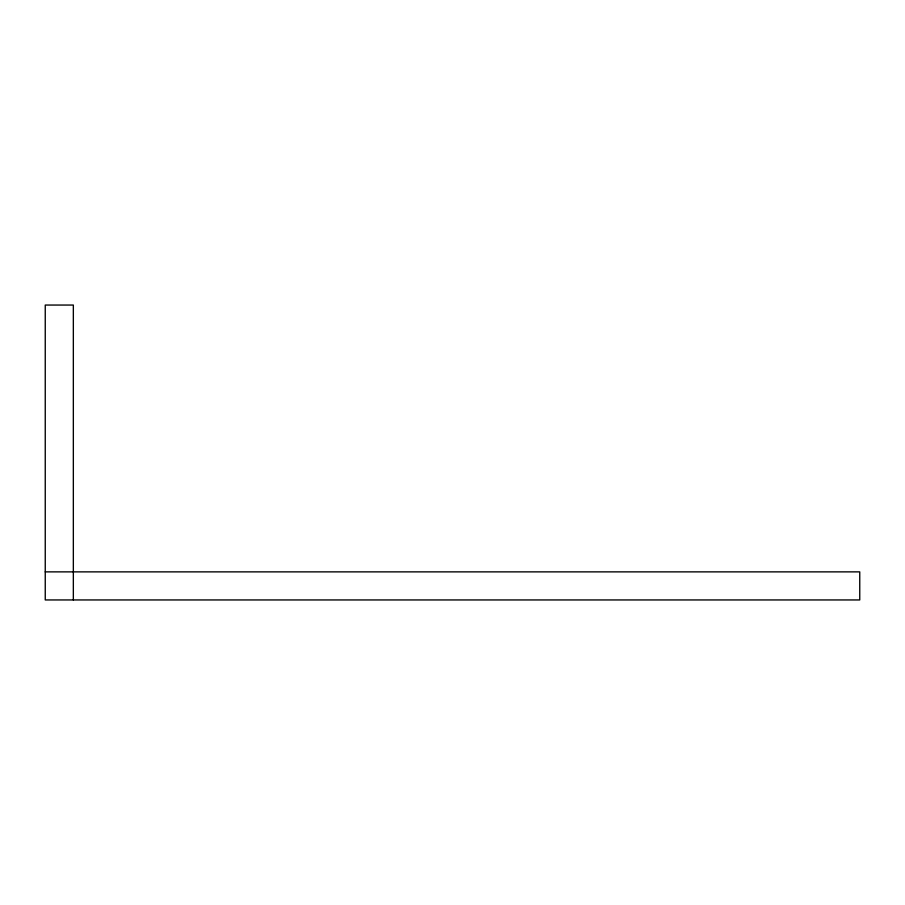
<?xml version="1.0" encoding="UTF-8"?>
<svg xmlns="http://www.w3.org/2000/svg" width="905" height="905" viewBox="0 0 905 905"><rect width="100%" height="100%" fill="white"/><g stroke="black" fill="none" stroke-linecap="round" stroke-linejoin="round"><path stroke-width="1.36" d="M45.25 571.87L859.75 571.87L859.75 599.947L45.25 599.947L45.25 305.053L73.339 305.053L73.339 599.947"/></g></svg>
